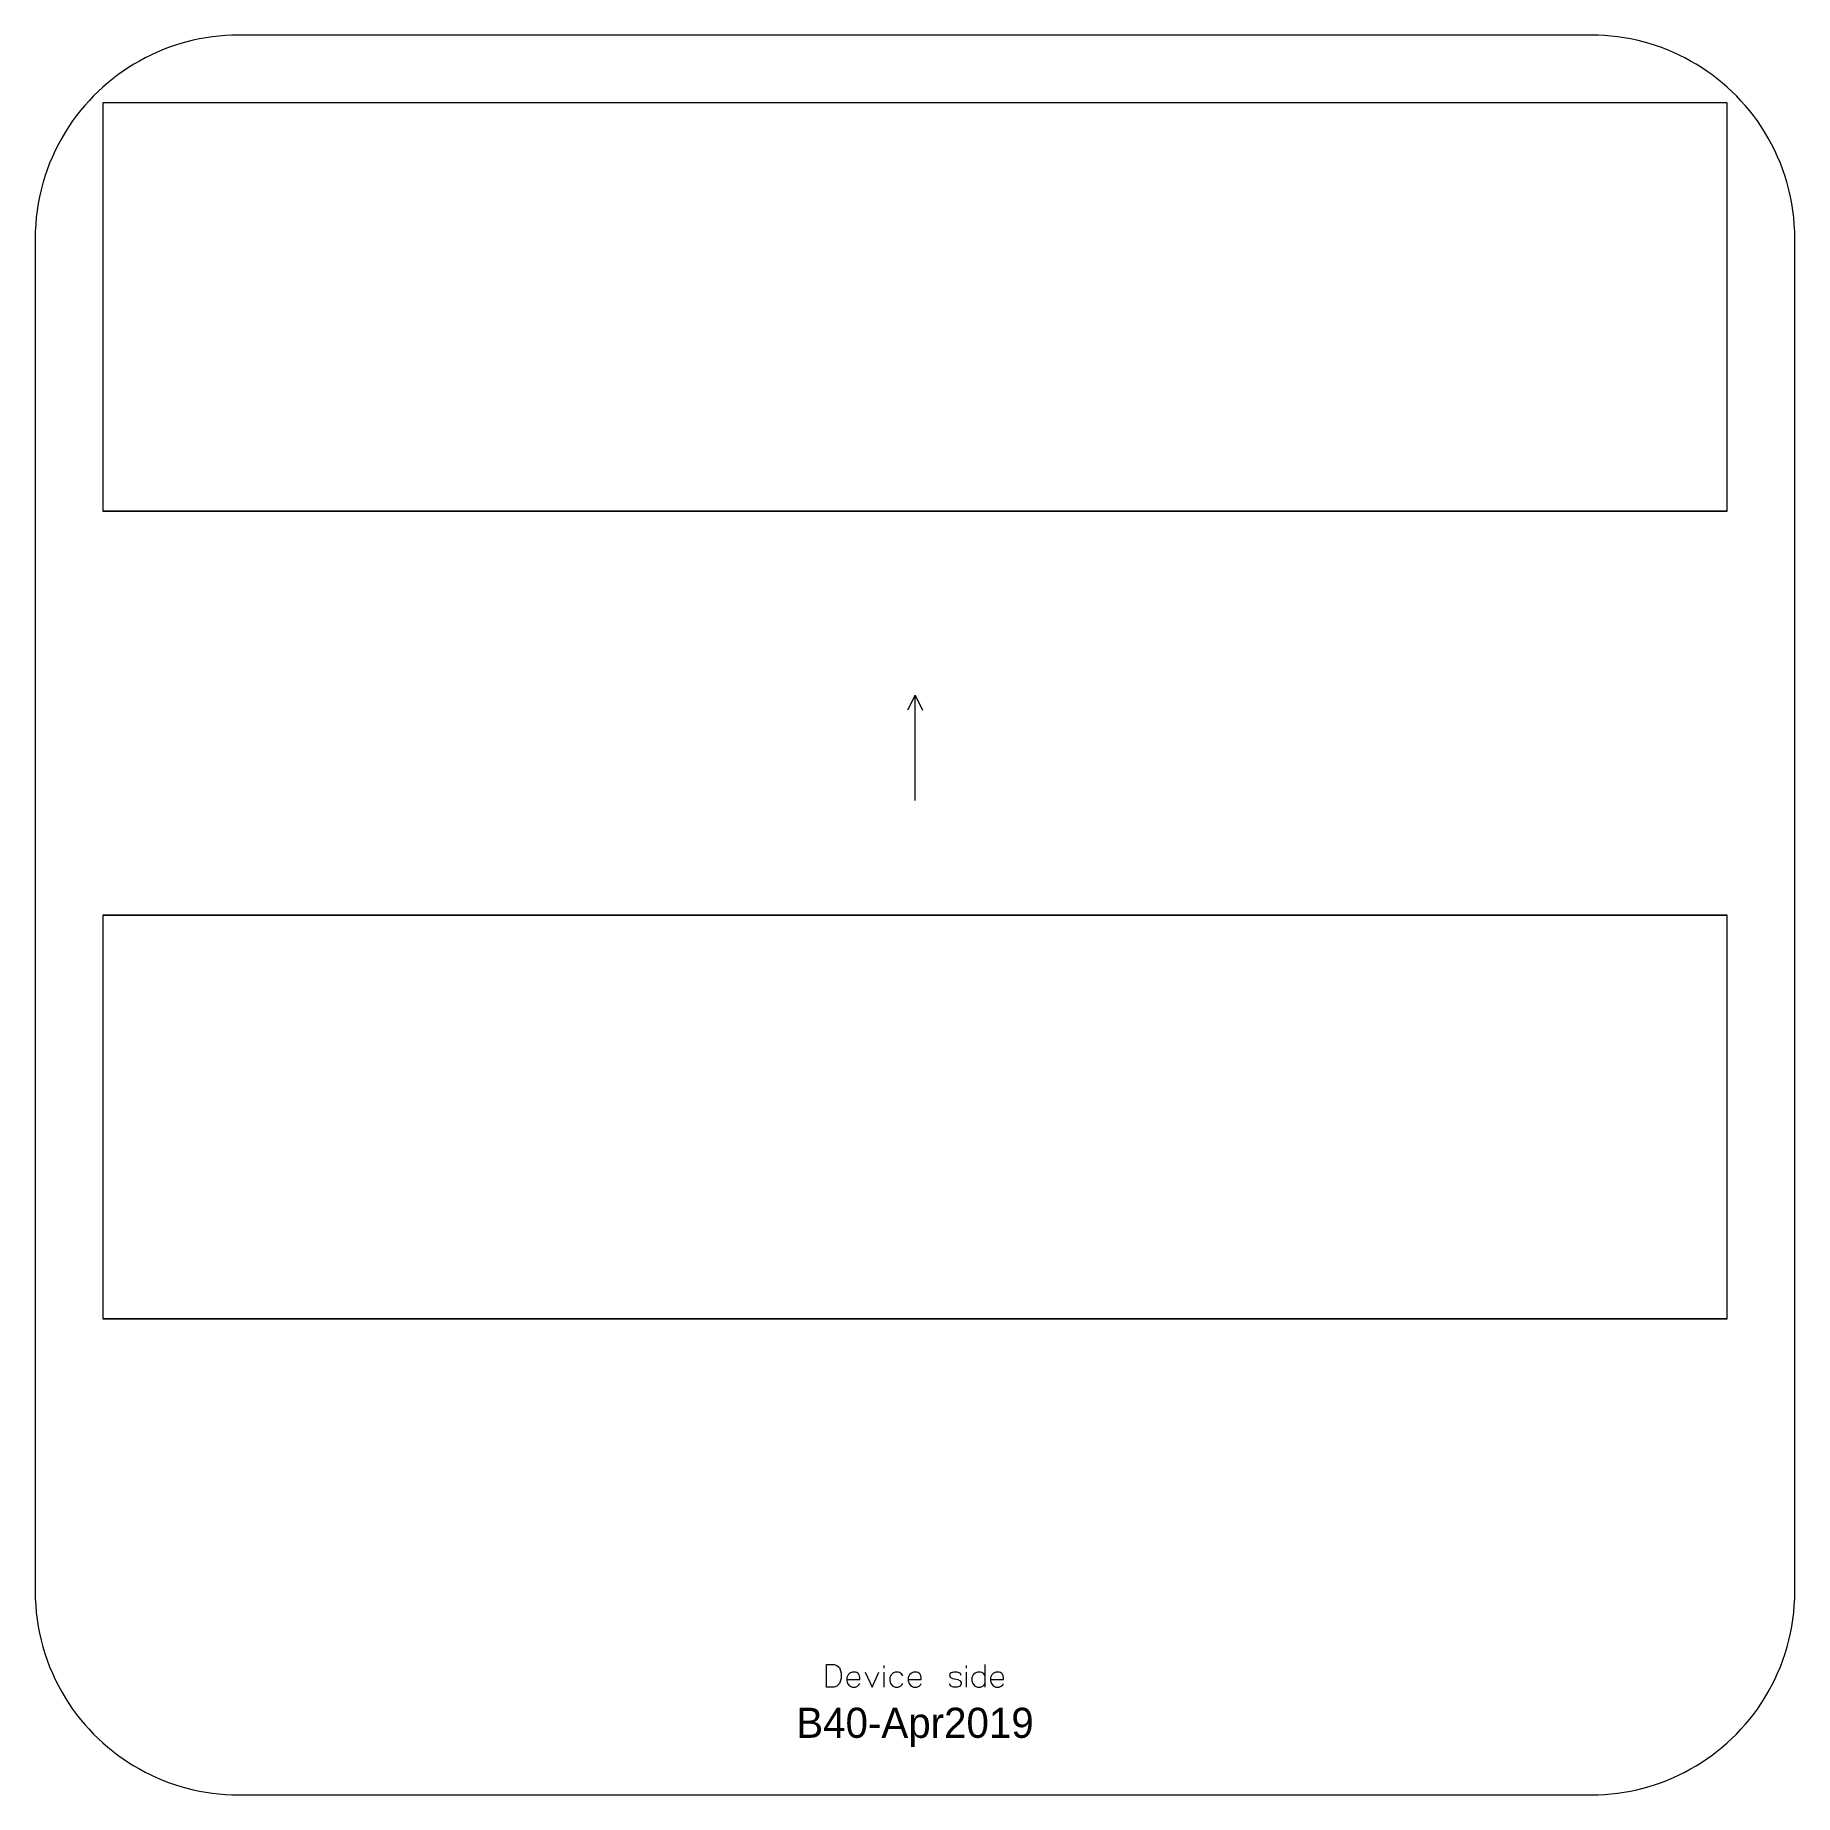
# Model space of a CAD drawing. Extents: x -29.2 to 29.2, y -29.2 to 29.2.
import ezdxf
from ezdxf.enums import TextEntityAlignment as Align

# ---------------------------------------------------------------- set-up
doc = ezdxf.new("R2010")
doc.units = 0
doc.header["$MEASUREMENT"] = 0
doc.layers.add('cut', color=255, linetype='Continuous', lineweight=0)
doc.layers.add('engrave', color=5, linetype='Continuous', lineweight=5)

msp = doc.modelspace()

# ---------------------------------------------------------------- linework, layer by layer
at = {"layer": 'cut', "linetype": 'Continuous'}
msp.add_lwpolyline([(-29.2, -22.45, 0.13885), (-28.198, -25.989, 0.260388), (-22.45, -29.2), (22.45, -29.2, 0.260388), (28.198, -25.989, 0.13885), (29.2, -22.45), (29.2, 22.45, 0.13885), (28.198, 25.989, 0.260388), (22.45, 29.2), (-22.45, 29.2, 0.260388), (-28.198, 25.989, 0.13885), (-29.2, 22.45)], format="xyb", close=True, dxfattribs=at)
for points in [[(-26.95, 26.95), (-26.95, 13.4)], [(26.95, 26.95), (-26.95, 26.95)], [(26.95, 13.4), (26.95, 26.95)], [(-26.95, 13.4), (26.95, 13.4)], [(26.95, 13.4), (-26.95, 13.4)], [(-26.95, 0), (26.95, 0)], [(-26.95, 0), (-26.95, -13.4)], [(26.95, 0), (-26.95, 0)], [(26.95, -13.4), (26.95, 0)], [(-26.95, -13.4), (26.95, -13.4)], [(26.95, -13.4), (-26.95, -13.4)]]:
    msp.add_lwpolyline(points, dxfattribs=at)
at = {"layer": 'engrave', "linetype": 'Continuous', "lineweight": 5}
for p, q in [((0, 7.297), (-0.25, 6.797)), ((0, 3.797), (0, 7.297)), ((0, 7.297), (0.25, 6.797)), ((-1.02, -24.995), (-1.02, -24.905)), ((1.71, -24.995), (1.71, -24.905)), ((2.325, -25.625), (2.325, -24.875)), ((-1.02, -25.625), (-1.02, -25.13)), ((1.71, -25.625), (1.71, -25.13))]:
    msp.add_line(p, q, dxfattribs=at)
msp.add_lwpolyline([(-2.94, -24.875), (-2.685, -24.875), (-2.595, -24.905), (-2.505, -24.98), (-2.445, -25.16), (-2.445, -25.34), (-2.505, -25.505), (-2.595, -25.595), (-2.685, -25.625), (-2.94, -25.625)], close=True, dxfattribs=at)
for points in [[(-1.875, -25.19), (-1.935, -25.145), (-1.98, -25.13), (-2.085, -25.13), (-2.16, -25.16), (-2.22, -25.22), (-2.265, -25.31), (-2.265, -25.415), (-2.235, -25.505), (-2.175, -25.58), (-2.085, -25.625), (-1.98, -25.625), (-1.905, -25.595), (-1.86, -25.55), (-1.83, -25.505)], [(-2.265, -25.37), (-1.83, -25.37), (-1.83, -25.31), (-1.845, -25.25), (-1.875, -25.19)], [(-1.65, -25.13), (-1.425, -25.625), (-1.2, -25.13)], [(-0.405, -25.25), (-0.45, -25.19), (-0.51, -25.145), (-0.555, -25.13), (-0.66, -25.13), (-0.735, -25.16), (-0.795, -25.22), (-0.84, -25.31), (-0.84, -25.415), (-0.81, -25.505), (-0.75, -25.58), (-0.66, -25.625), (-0.555, -25.625), (-0.48, -25.595), (-0.435, -25.55), (-0.405, -25.505)], [(0.165, -25.19), (0.105, -25.145), (0.06, -25.13), (-0.045, -25.13), (-0.12, -25.16), (-0.18, -25.22), (-0.225, -25.31), (-0.225, -25.415), (-0.195, -25.505), (-0.135, -25.58), (-0.045, -25.625), (0.06, -25.625), (0.135, -25.595), (0.18, -25.55), (0.21, -25.505)], [(-0.225, -25.37), (0.21, -25.37), (0.21, -25.31), (0.195, -25.25), (0.165, -25.19)], [(1.53, -25.235), (1.5, -25.16), (1.395, -25.13), (1.275, -25.13), (1.17, -25.16), (1.14, -25.22), (1.17, -25.295), (1.245, -25.34), (1.425, -25.37), (1.5, -25.415), (1.53, -25.475), (1.53, -25.52), (1.5, -25.595), (1.395, -25.625), (1.275, -25.625), (1.185, -25.595), (1.14, -25.52)], [(2.325, -25.25), (2.28, -25.19), (2.22, -25.145), (2.175, -25.13), (2.07, -25.13), (1.995, -25.16), (1.935, -25.22), (1.89, -25.31), (1.89, -25.415), (1.92, -25.505), (1.98, -25.58), (2.07, -25.625), (2.175, -25.625), (2.25, -25.595), (2.295, -25.55), (2.325, -25.505)], [(2.895, -25.19), (2.835, -25.145), (2.79, -25.13), (2.685, -25.13), (2.61, -25.16), (2.55, -25.22), (2.505, -25.31), (2.505, -25.415), (2.535, -25.505), (2.595, -25.58), (2.685, -25.625), (2.79, -25.625), (2.865, -25.595), (2.91, -25.55), (2.94, -25.505)], [(2.505, -25.37), (2.94, -25.37), (2.94, -25.31), (2.925, -25.25), (2.895, -25.19)]]:
    msp.add_lwpolyline(points, dxfattribs=at)

# ---------------------------------------------------------------- texts
at = {"layer": 'engrave', "linetype": 'Continuous'}
msp.add_text('B40-Apr2019', height=1, dxfattribs=at).set_placement((0, -27.31), align=Align.CENTER)

doc.saveas('drawing.dxf')
